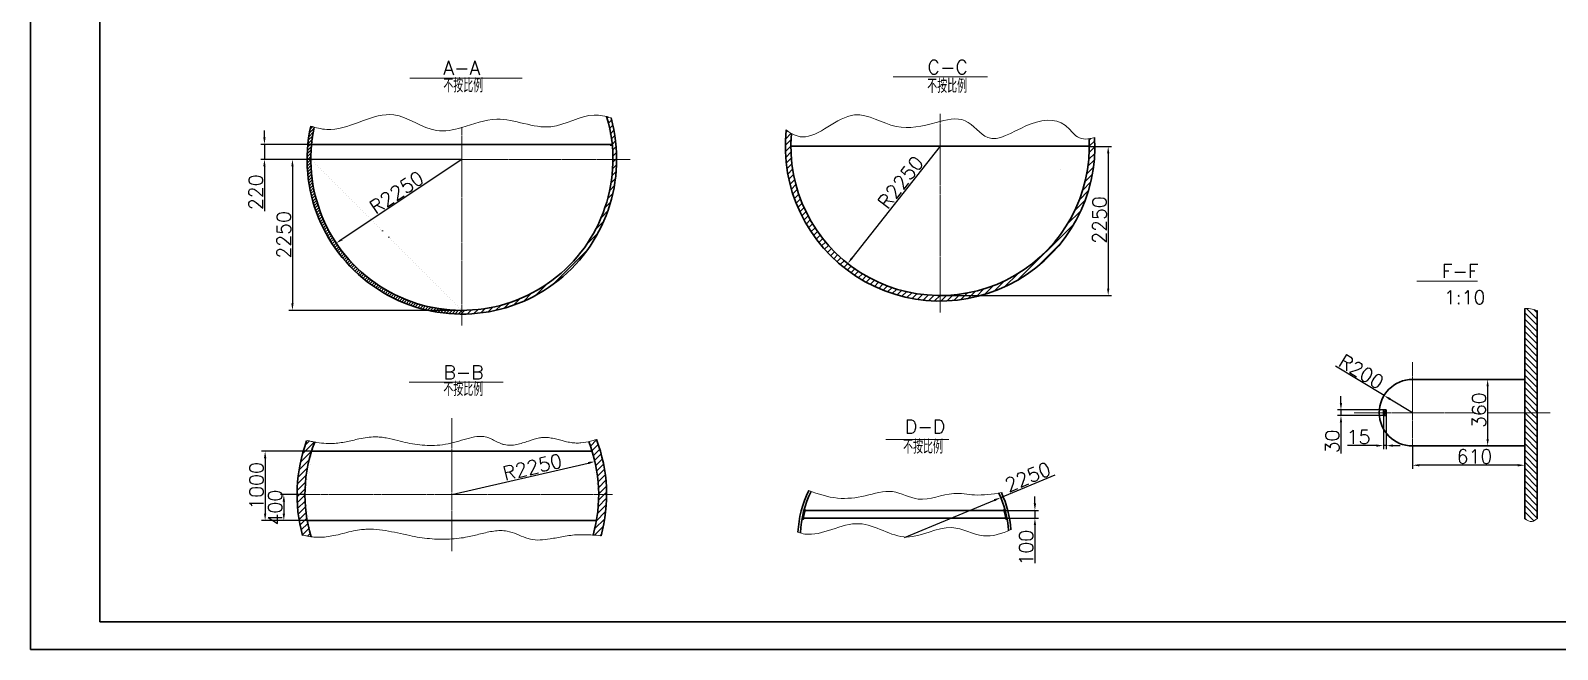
# Model space of a CAD drawing. Header units: millimetres. Extents: x 0 to 6120, y 0 to 841.
# Drawn here: x 2900 to 3451, y 0 to 223 of the extents above; entities that cross this region are included whole.
import ezdxf

# ---------------------------------------------------------------- set-up
doc = ezdxf.new("R2010")
doc.units = ezdxf.units.MM
doc.linetypes.add('CENTER2', pattern=[1.125, 0.75, -0.125, 0.125, -0.125])
for name, color, linetype, lineweight in [('尺寸线', 3, 'Continuous', 15), ('文字层', 7, 'Continuous', 15), ('粗实线', 7, 'Continuous', 30), ('细实线', 7, 'Continuous', 15), ('细点划线', 1, 'CENTER2', 18)]:
    doc.layers.add(name, color=color, linetype=linetype, lineweight=lineweight)
doc.styles.get("Standard").update_dxf_attribs({"font": 'txt.shx', "bigfont": 'gbcbig.shx'})
doc.dimstyles.new('ISO-25$0', dxfattribs={"dimtxt": 5, "dimasz": 2.5, "dimexe": 1.25, "dimexo": 0, "dimtad": 1, "dimdec": 0, "dimdsep": 46, "dimtxsty": 'Standard', "dimcen": 2.5, "dimdle": 5, "dimadec": 0, "dimazin": 0, "dimtfac": 1, "dimtdec": 0, "dimtmove": 0, "dimatfit": 2, "dimfxl": 0, "dimtolj": 1, "dimarcsym": 0})
doc.dimstyles.new('ISO-25$4', dxfattribs={"dimtxt": 5, "dimasz": 2.5, "dimexe": 0.5, "dimexo": 0, "dimtad": 1, "dimdec": 0, "dimdsep": 46, "dimtxsty": 'Standard', "dimcen": 2.5, "dimdle": 5, "dimadec": 0, "dimazin": 0, "dimtfac": 1, "dimtdec": 0, "dimtmove": 0, "dimatfit": 2, "dimfxl": 0, "dimtolj": 1, "dimarcsym": 0})

# ---------------------------------------------------------------- blocks, each defined once
blk = doc.blocks.new('*X117')
at = {"layer": '尺寸线'}
for points in [[(2983.98, 184.8), (2984.81, 184.8), (2984.4, 182.3)], [(2983.98, 174.4), (2984.81, 174.4), (2984.4, 176.9)]]:
    blk.add_hatch(color=0, dxfattribs=at).paths.add_polyline_path(points, flags=0)
at = {"layer": '尺寸线', "color": 0, "lineweight": -2}
for p, q in [((3001.41, 182.3), (2983.15, 182.3)), ((2984.4, 184.8), (2984.4, 187.3)), ((2984.4, 182.3), (2984.4, 176.9)), ((3001.14, 176.9), (2983.15, 176.9)), ((2984.4, 174.4), (2984.4, 158.15))]:
    blk.add_line(p, q, dxfattribs=at)
at = {"layer": '尺寸线', "color": 0, "insert": (2981.27, 165.03), "char_height": 5, "width": 38.5714, "attachment_point": 5, "rotation": 90}
blk.add_mtext('220', dxfattribs=at)
blk = doc.blocks.new('*X118')
at = {"layer": '尺寸线'}
for points in [[(2994.1, 174.4), (2994.93, 174.4), (2994.51, 176.9)], [(2994.1, 124.9), (2994.93, 124.9), (2994.51, 122.4)]]:
    blk.add_hatch(color=0, dxfattribs=at).paths.add_polyline_path(points, flags=0)
at = {"layer": '尺寸线', "color": 0, "lineweight": -2}
for p, q in [((3055.64, 176.9), (2993.26, 176.9)), ((2994.51, 174.4), (2994.51, 124.9)), ((3055.64, 122.4), (2993.26, 122.4))]:
    blk.add_line(p, q, dxfattribs=at)
at = {"layer": '尺寸线', "color": 0, "insert": (2991.39, 149.65), "char_height": 5, "width": 52.8571, "attachment_point": 5, "rotation": 90}
blk.add_mtext('2250', dxfattribs=at)
blk = doc.blocks.new('*X119')
at = {"layer": '尺寸线'}
for points in [[(2990.98, 53.39), (2991.82, 53.39), (2991.4, 55.89)], [(2990.98, 49.04), (2991.82, 49.04), (2991.4, 46.54)]]:
    blk.add_hatch(color=0, dxfattribs=at).paths.add_polyline_path(points, flags=0)
at = {"layer": '尺寸线', "color": 0, "lineweight": -2}
for p, q in [((2999.01, 55.89), (2990.15, 55.89)), ((2991.4, 53.39), (2991.4, 49.04)), ((2999.84, 46.54), (2990.15, 46.54))]:
    blk.add_line(p, q, dxfattribs=at)
at = {"layer": '尺寸线', "color": 0, "insert": (2988.27, 51.22), "char_height": 5, "width": 38.5714, "attachment_point": 5, "rotation": 90}
blk.add_mtext('400', dxfattribs=at)
blk = doc.blocks.new('*X120')
at = {"layer": '尺寸线'}
for points in [[(2984.24, 69.04), (2985.07, 69.04), (2984.65, 71.54)], [(2984.24, 49.04), (2985.07, 49.04), (2984.65, 46.54)]]:
    blk.add_hatch(color=0, dxfattribs=at).paths.add_polyline_path(points, flags=0)
at = {"layer": '尺寸线', "color": 0, "lineweight": -2}
for p, q in [((3001.37, 71.54), (2983.4, 71.54)), ((2984.65, 69.04), (2984.65, 49.04)), ((2999.84, 46.54), (2983.4, 46.54))]:
    blk.add_line(p, q, dxfattribs=at)
at = {"layer": '尺寸线', "color": 0, "insert": (2981.53, 59.04), "char_height": 5, "width": 50.7143, "attachment_point": 5, "rotation": 90}
blk.add_mtext('1000', dxfattribs=at)
blk = doc.blocks.new('*X123')
at = {"layer": '尺寸线'}
for points in [[(3288.44, 179.07), (3289.27, 179.07), (3288.86, 181.57)], [(3288.44, 130.26), (3289.27, 130.26), (3288.86, 127.76)]]:
    blk.add_hatch(color=0, dxfattribs=at).paths.add_polyline_path(points, flags=0)
at = {"layer": '尺寸线', "color": 0, "lineweight": -2}
for p, q in [((3282.05, 181.57), (3290.11, 181.57)), ((3288.86, 179.07), (3288.86, 130.26)), ((3228.2, 127.76), (3290.11, 127.76))]:
    blk.add_line(p, q, dxfattribs=at)
at = {"layer": '尺寸线', "color": 0, "insert": (3285.73, 155.01), "char_height": 5, "width": 52.8571, "attachment_point": 5, "rotation": 90}
blk.add_mtext('2250', dxfattribs=at)
blk = doc.blocks.new('*X141')
at = {"layer": '尺寸线'}
blk.add_hatch(color=0, dxfattribs=at).paths.add_polyline_path([(3012.16, 148.38), (3012.62, 147.69), (3010.31, 146.65)], flags=0)
at = {"layer": '尺寸线', "color": 0, "lineweight": -2}
blk.add_line((3055.64, 176.9), (3012.39, 148.04), dxfattribs=at)
at = {"layer": '尺寸线', "color": 0, "insert": (3032.1, 164.95), "char_height": 5, "width": 67.1429, "attachment_point": 5, "rotation": 33.7225}
blk.add_mtext('R2250', dxfattribs=at)
blk = doc.blocks.new('*X142')
at = {"layer": '尺寸线'}
blk.add_hatch(color=0, dxfattribs=at).paths.add_polyline_path([(3101.11, 67.69), (3101.3, 66.88), (3103.64, 67.85)], flags=0)
at = {"layer": '尺寸线', "color": 0, "lineweight": -2}
blk.add_line((3052.01, 55.89), (3101.21, 67.28), dxfattribs=at)
at = {"layer": '尺寸线', "color": 0, "insert": (3081.11, 65.84), "char_height": 5, "width": 67.1429, "attachment_point": 5, "rotation": 13.037}
blk.add_mtext('R2250', dxfattribs=at)
blk = doc.blocks.new('*X143')
at = {"layer": '尺寸线'}
blk.add_hatch(color=0, dxfattribs=at).paths.add_polyline_path([(3196.09, 141.53), (3196.74, 141.02), (3194.87, 139.31)], flags=0)
at = {"layer": '尺寸线', "color": 0, "lineweight": -2}
blk.add_line((3228.2, 181.61), (3196.41, 141.27), dxfattribs=at)
at = {"layer": '尺寸线', "color": 0, "insert": (3213.98, 168.61), "char_height": 5, "width": 67.1429, "attachment_point": 5, "rotation": 51.7613}
blk.add_mtext('R2250', dxfattribs=at)
blk = doc.blocks.new('*X148')
at = {"layer": '尺寸线'}
blk.add_hatch(color=0, dxfattribs=at).paths.add_polyline_path([(3390.75, 90.73), (3390.32, 90.02), (3388.4, 91.67)], flags=0)
at = {"layer": '尺寸线', "color": 0, "lineweight": -2}
for p, q in [((3388.4, 91.67), (3370.92, 102.23)), ((3398.67, 85.46), (3390.54, 90.37))]:
    blk.add_line(p, q, dxfattribs=at)
at = {"layer": '尺寸线', "color": 0, "insert": (3380.21, 100.27), "char_height": 5, "width": 52.8571, "attachment_point": 5, "rotation": 328.8507}
blk.add_mtext('R200', dxfattribs=at)
blk = doc.blocks.new('*X149')
at = {"layer": '尺寸线'}
for points in [[(3425.37, 94.96), (3426.2, 94.96), (3425.78, 97.46)], [(3425.37, 75.96), (3426.2, 75.96), (3425.78, 73.46)]]:
    blk.add_hatch(color=0, dxfattribs=at).paths.add_polyline_path(points, flags=0)
at = {"layer": '尺寸线', "color": 0, "lineweight": -2}
for p, q in [((3418.92, 97.46), (3427.03, 97.46)), ((3425.78, 94.96), (3425.78, 75.96)), ((3418.92, 73.46), (3427.03, 73.46))]:
    blk.add_line(p, q, dxfattribs=at)
at = {"layer": '尺寸线', "color": 0, "insert": (3422.66, 86.36), "char_height": 5, "width": 38.5714, "attachment_point": 5, "rotation": 90}
blk.add_mtext('360', dxfattribs=at)
blk = doc.blocks.new('*X150')
at = {"layer": '尺寸线'}
for points in [[(3385.67, 74), (3385.67, 73.16), (3388.17, 73.58)], [(3391.67, 74), (3391.67, 73.16), (3389.17, 73.58)]]:
    blk.add_hatch(color=0, dxfattribs=at).paths.add_polyline_path(points, flags=0)
at = {"layer": '尺寸线', "color": 0, "lineweight": -2}
for p, q in [((3388.17, 84.46), (3388.17, 72.33)), ((3389.17, 84.46), (3389.17, 72.33)), ((3385.67, 73.58), (3375.25, 73.58)), ((3389.17, 73.58), (3388.17, 73.58)), ((3391.67, 73.58), (3394.17, 73.58))]:
    blk.add_line(p, q, dxfattribs=at)
at = {"layer": '尺寸线', "color": 0, "insert": (3379.21, 76.71), "char_height": 5, "width": 22.1429, "attachment_point": 5}
blk.add_mtext('15', dxfattribs=at)
blk = doc.blocks.new('*X151')
at = {"layer": '尺寸线'}
for points in [[(3372.43, 88.96), (3373.26, 88.96), (3372.85, 86.46)], [(3372.43, 81.96), (3373.26, 81.96), (3372.85, 84.46)]]:
    blk.add_hatch(color=0, dxfattribs=at).paths.add_polyline_path(points, flags=0)
at = {"layer": '尺寸线', "color": 0, "lineweight": -2}
for p, q in [((3372.85, 88.96), (3372.85, 91.46)), ((3388.17, 86.46), (3371.6, 86.46)), ((3388.17, 84.46), (3371.6, 84.46)), ((3372.85, 86.46), (3372.85, 84.46)), ((3372.85, 81.96), (3372.85, 70.71))]:
    blk.add_line(p, q, dxfattribs=at)
at = {"layer": '尺寸线', "color": 0, "insert": (3369.72, 75.08), "char_height": 5, "width": 24.2857, "attachment_point": 5, "rotation": 90}
blk.add_mtext('30', dxfattribs=at)
blk = doc.blocks.new('*X153')
at = {"layer": '尺寸线'}
for points in [[(3401.17, 66.91), (3401.17, 66.08), (3398.67, 66.49)], [(3436.67, 66.91), (3436.67, 66.08), (3439.17, 66.49)]]:
    blk.add_hatch(color=0, dxfattribs=at).paths.add_polyline_path(points, flags=0)
at = {"layer": '尺寸线', "color": 0, "lineweight": -2}
for p, q in [((3398.67, 73.46), (3398.67, 65.24)), ((3439.17, 73.46), (3439.17, 65.24)), ((3436.67, 66.49), (3401.17, 66.49))]:
    blk.add_line(p, q, dxfattribs=at)
at = {"layer": '尺寸线', "color": 0, "insert": (3421.02, 69.62), "char_height": 5, "width": 37.8571, "attachment_point": 5}
blk.add_mtext('610', dxfattribs=at)
blk = doc.blocks.new('*X175')
at = {"layer": '尺寸线'}
for points in [[(3262, 52.69), (3262.83, 52.69), (3262.42, 50.19)], [(3262, 44.87), (3262.83, 44.87), (3262.42, 47.37)]]:
    blk.add_hatch(color=0, dxfattribs=at).paths.add_polyline_path(points, flags=0)
at = {"layer": '尺寸线', "color": 0, "lineweight": -2}
for p, q in [((3262.42, 52.69), (3262.42, 55.19)), ((3251.7, 50.19), (3263.67, 50.19)), ((3262.42, 50.19), (3262.42, 47.37)), ((3252.34, 47.37), (3263.67, 47.37)), ((3262.42, 44.87), (3262.42, 31.12))]:
    blk.add_line(p, q, dxfattribs=at)
at = {"layer": '尺寸线', "color": 0, "insert": (3259.29, 36.75), "char_height": 5, "width": 36.4286, "attachment_point": 5, "rotation": 90}
blk.add_mtext('100', dxfattribs=at)
blk = doc.blocks.new('*X180')
at = {"layer": '尺寸线'}
blk.add_hatch(color=0, dxfattribs=at).paths.add_polyline_path([(3247.64, 54.27), (3247.96, 53.5), (3250.11, 54.84)], flags=0)
at = {"layer": '尺寸线', "color": 0, "lineweight": -2}
for p, q in [((3250.11, 54.84), (3269.74, 62.99)), ((3215.37, 40.41), (3247.8, 53.88))]:
    blk.add_line(p, q, dxfattribs=at)
at = {"layer": '尺寸线', "color": 0, "insert": (3259.88, 62.28), "char_height": 5, "width": 52.8571, "attachment_point": 5, "rotation": 22.558}
blk.add_mtext('2250', dxfattribs=at)

msp = doc.modelspace()

# ---------------------------------------------------------------- hatches: boundary and pattern name
at = {"layer": '细实线'}
h = msp.add_hatch(dxfattribs=at)
h.set_pattern_fill('ANSI31', color=256, scale=0.25, style=0)
edge = h.paths.add_edge_path(flags=0)
edge.add_line((3001.14396, 176.90468), (2999.79396, 176.90468))
edge.add_arc((3055.64398, 176.90468), 55.85003, 180, 269.9999997)
edge.add_line((3055.64398, 121.05466), (3055.64398, 122.40466))
edge.add_arc((3055.64398, 176.90468), 54.50003, 180, 269.9999997, ccw=False)
edge = h.paths.add_edge_path(flags=0)
edge.add_spline(control_points=[(3002.39371, 188.50906), (3001.96176, 188.63157), (3001.53017, 188.76483), (3001.09887, 188.90702)], knot_values=[0, 0, 0, 0, 1.354718621, 1.354718621, 1.354718621, 1.354718621], weights=[1, 1, 1, 1], degree=3, periodic=0)
edge.add_arc((3055.64398, 176.90468), 55.85003, 167.5901653, 180)
edge.add_line((2999.79396, 176.90468), (3001.14396, 176.90468))
edge.add_arc((3055.64398, 176.90468), 54.50003, 167.7062266, 180, ccw=False)
h = msp.add_hatch(dxfattribs=at)
h.set_pattern_fill('ANSI31', color=256, scale=0.5, style=0)
edge = h.paths.add_edge_path(flags=0)
edge.add_line((3111.49401, 176.90468), (3110.14401, 176.90468))
edge.add_arc((3055.64398, 176.90468), 54.50003, 270.0000003, 360, ccw=False)
edge.add_line((3055.64398, 122.40466), (3055.64398, 121.05466))
edge.add_arc((3055.64398, 176.90468), 55.85003, 270.0000003, 360)
edge = h.paths.add_edge_path(flags=0)
edge.add_spline(control_points=[(3109.45651, 191.8525), (3108.91846, 192.03579), (3108.38027, 192.2005), (3107.84192, 192.34209)], knot_values=[0, 0, 0, 0, 1.687550477, 1.687550477, 1.687550477, 1.687550477], weights=[1, 1, 1, 1], degree=3, periodic=0)
edge.add_line((3107.84192, 192.34209), (3108.00501, 192.02341))
edge.add_arc((3055.64398, 176.90468), 54.50003, 0, 16.1055427, ccw=False)
edge.add_line((3110.14401, 176.90468), (3111.49401, 176.90468))
edge.add_arc((3055.64398, 176.90468), 55.85003, 0, 15.5240028)
h = msp.add_hatch(dxfattribs=at)
h.set_pattern_fill('ANSI31', color=256, scale=0.5, style=0)
edge = h.paths.add_edge_path(flags=0)
edge.add_spline(control_points=[(3283.95212, 184.84085), (3283.27674, 184.61228), (3282.61672, 184.43703), (3281.97685, 184.33173)], knot_values=[0, 0, 0, 0, 2.04207747, 2.04207747, 2.04207747, 2.04207747], weights=[1, 1, 1, 1], degree=3, periodic=0)
edge.add_arc((3228.19587, 181.60569), 53.85003, -90, 2.9017205, ccw=False)
edge.add_line((3228.19587, 127.75566), (3228.19587, 125.75566))
edge.add_arc((3228.19587, 181.60569), 55.85003, 270, 363.3207667)
edge = h.paths.add_edge_path(flags=0)
edge.add_spline(control_points=[(3174.54787, 186.26598), (3173.91453, 186.62107), (3173.28483, 187.03802), (3172.65781, 187.50055)], knot_values=[0, 0, 0, 0, 2.259002907, 2.259002907, 2.259002907, 2.259002907], weights=[1, 1, 1, 1], degree=3, periodic=0)
edge.add_arc((3228.19587, 181.60569), 55.85003, 173.9412545, 270)
edge.add_line((3228.19587, 125.75566), (3228.19587, 127.75566))
edge.add_arc((3228.19587, 181.60569), 53.85003, 175.0352933, 270, ccw=False)
h = msp.add_hatch(dxfattribs=at)
h.set_pattern_fill('ANSI31', color=256, scale=0.5, angle=270, style=0)
edge = h.paths.add_edge_path(flags=0)
edge.add_spline(control_points=[(3443.6665, 122.33384), (3443.0761, 122.55096), (3441.62194, 122.99246), (3440.0629, 123.10992), (3439.1665, 123.04677)], knot_values=[0, 0, 0, 0, 1.899456583, 4.591594597, 4.591594597, 4.591594597, 4.591594597], weights=[1, 1, 1, 1, 1], degree=3, periodic=0)
edge.add_line((3439.1665, 123.04677), (3439.1665, 85.4594))
edge.add_line((3439.1665, 85.4594), (3443.6665, 85.4594))
edge.add_line((3443.6665, 85.4594), (3443.6665, 122.33384))
h = msp.add_hatch(dxfattribs=at)
h.set_pattern_fill('ANSI31', color=256, scale=0.15, style=0)
h.paths.add_polyline_path([(3389.16625, 86.45945), (3388.1665, 86.45945), (3388.1665, 85.4594), (3389.16625, 85.4594)], flags=0)
h.paths.add_polyline_path([(3389.16625, 85.4594), (3388.1665, 85.4594), (3388.1665, 84.45935), (3389.16625, 84.45935)], flags=0)
h = msp.add_hatch(dxfattribs=at)
h.set_pattern_fill('ANSI31', color=256, scale=0.5, angle=270, style=0)
edge = h.paths.add_edge_path(flags=0)
edge.add_line((3443.6665, 85.4594), (3439.1665, 85.4594))
edge.add_line((3439.1665, 85.4594), (3439.1665, 47.17899))
edge.add_spline(control_points=[(3439.1665, 47.17899), (3440.05699, 46.63704), (3441.61908, 45.68634), (3443.0509, 46.73792), (3443.6665, 47.19004)], knot_values=[0, 0, 0, 0, 2.847067537, 4.994350837, 4.994350837, 4.994350837, 4.994350837], weights=[1, 1, 1, 1, 1], degree=3, periodic=0)
edge.add_line((3443.6665, 47.19004), (3443.6665, 85.4594))
h = msp.add_hatch(dxfattribs=at)
h.set_pattern_fill('ANSI31', color=256, scale=0.5, style=0)
edge = h.paths.add_edge_path(flags=0)
edge.add_spline(control_points=[(3002.52618, 74.87686), (3001.71708, 75.02973), (3000.91186, 75.20614), (3000.11019, 75.39732)], knot_values=[0, 0, 0, 0, 2.471648442, 2.471648442, 2.471648442, 2.471648442], weights=[1, 1, 1, 1], degree=3, periodic=0)
edge.add_line((3000.11019, 75.39732), (2999.63691, 75.29204))
edge.add_arc((3052.00868, 55.89042), 55.85002, 159.6723748, 180)
edge.add_line((2996.15866, 55.89042), (2999.00866, 55.89042))
edge.add_arc((3052.00868, 55.89042), 53.00003, 159.0081874, 180, ccw=False)
edge = h.paths.add_edge_path(flags=0)
edge.add_line((2999.00866, 55.89042), (2996.15866, 55.89042))
edge.add_arc((3052.00868, 55.89042), 55.85002, 180, 195.3173457)
edge.add_line((2998.14259, 41.13679), (2998.62971, 41.197))
edge.add_spline(control_points=[(2998.62971, 41.197), (2999.50065, 40.99249), (3000.36782, 40.82463), (3001.23129, 40.70294)], knot_values=[0, 0, 0, 0, 2.648990741, 2.648990741, 2.648990741, 2.648990741], weights=[1, 1, 1, 1], degree=3, periodic=0)
edge.add_arc((3052.00868, 55.89042), 53.00003, 180, 196.6518825, ccw=False)
h = msp.add_hatch(dxfattribs=at)
h.set_pattern_fill('ANSI31', color=256, scale=0.5, style=0)
edge = h.paths.add_edge_path(flags=0)
edge.add_line((3107.85871, 55.89042), (3105.00871, 55.89042))
edge.add_arc((3052.00868, 55.89042), 53.00003, 344.0275804, 360, ccw=False)
edge.add_spline(control_points=[(3102.9626, 41.30616), (3103.87009, 41.24474), (3104.77412, 41.16461), (3105.67506, 41.0726)], knot_values=[0, 0, 0, 0, 2.722630073, 2.722630073, 2.722630073, 2.722630073], weights=[1, 1, 1, 1], degree=3, periodic=0)
edge.add_line((3105.67506, 41.0726), (3105.84758, 41.03786))
edge.add_arc((3052.00868, 55.89042), 55.85002, 344.5773942, 360)
edge = h.paths.add_edge_path(flags=0)
edge.add_line((3104.20407, 75.76166), (3104.12875, 75.78081))
edge.add_spline(control_points=[(3104.12875, 75.78081), (3103.45044, 75.56145), (3102.76783, 75.35899), (3101.86529, 75.12789), (3101.64978, 75.07541), (3101.43377, 75.02581)], knot_values=[0, 0, 0, 0, 2.132655932, 2.132655932, 2.799621243, 2.799621243, 2.799621243, 2.799621243], weights=[1, 1, 1, 1, 1, 1], degree=3, periodic=0)
edge.add_arc((3052.00868, 55.89042), 53.00003, 0, 21.1643865, ccw=False)
edge.add_line((3105.00871, 55.89042), (3107.85871, 55.89042))
edge.add_arc((3052.00868, 55.89042), 55.85002, 360, 380.8422702)
h = msp.add_hatch(color=256, dxfattribs=at)
edge = h.paths.add_edge_path(flags=0)
edge.add_arc((3215.37348, 40.4103), 37.61818, 163.9949352, 164.9389393)
edge.add_line((3179.04751, 50.18532), (3179.6673, 50.18532))
edge.add_arc((3179.04751, 50.18532), 0.61979, 359.9999952, 434.4669422)
h = msp.add_hatch(color=256, dxfattribs=at)
edge = h.paths.add_edge_path(flags=0)
edge.add_arc((3251.69879, 50.18532), 0.61979, 105.5330578, 180.0000049)
edge.add_line((3251.079, 50.18532), (3251.69879, 50.18532))
edge.add_arc((3215.37281, 40.4103), 37.61818, 15.0610607, 16.0050648)
h = msp.add_hatch(color=256, dxfattribs=at)
edge = h.paths.add_edge_path(flags=0)
edge.add_line((3179.06092, 47.37193), (3178.40508, 47.37193))
edge.add_arc((3215.37355, 40.41032), 37.61824, 169.3354102, 170.334329)
edge.add_arc((3178.40508, 47.37193), 0.65584, 259.8348728, 359.9999968)
h = msp.add_hatch(color=256, dxfattribs=at)
edge = h.paths.add_edge_path(flags=0)
edge.add_line((3252.34122, 47.37193), (3251.68537, 47.37193))
edge.add_arc((3252.34122, 47.37193), 0.65584, 180.0000032, 280.1651272)
edge.add_arc((3215.37274, 40.41032), 37.61824, 9.665671, 10.6645898)

# ---------------------------------------------------------------- linework, layer by layer
at = {"layer": '粗实线'}
for p, q in [((2900, 594), (2900, 0)), ((2925, 584), (2925, 10)), ((3108.00501, 192.02341), (3107.84192, 192.34209)), ((3109.87583, 182.30469), (3001.41214, 182.30469)), ((3174.34584, 181.60569), (3282.04589, 181.60569)), ((3439.1665, 47.17899), (3439.1665, 123.04677)), ((3443.6665, 68.21373), (3443.6665, 122.33384)), ((3443.6665, 47.19004), (3443.6665, 122.33384)), ((3398.6665, 97.4594), (3439.1665, 97.4594)), ((3388.1665, 84.45935), (3388.1665, 86.45945)), ((3388.1665, 86.45945), (3389.16625, 86.45945)), ((3388.1665, 84.45935), (3389.16625, 84.45935)), ((3389.16625, 86.45945), (3389.16625, 84.45935)), ((3398.6665, 73.4594), (3439.1665, 73.4594)), ((3102.64543, 71.54043), (3001.37194, 71.54043)), ((3251.69879, 50.18532), (3179.04751, 50.18532)), ((3104.17745, 46.54041), (2999.83992, 46.54041)), ((3252.34122, 47.37193), (3178.40508, 47.37193)), ((3731, 10), (2925, 10)), ((3741, 0), (2900, 0))]:
    msp.add_line(p, q, dxfattribs=at)
for centre, radius, start, end in [((3055.64398, 176.90468), 55.85003, 167.5901653, 15.5240028), ((3055.64398, 176.90468), 54.50003, 167.6695855, 16.1055427), ((3228.19587, 181.60569), 55.85003, 173.9412545, 3.3207667), ((3228.19587, 181.60569), 53.85003, 175.0352933, 2.9017205), ((3398.6665, 85.4594), 12, 90, 270), ((3052.00868, 55.89042), 55.85002, 159.6723748, 195.3173457), ((3052.00868, 55.89042), 53.00003, 159.0081874, 196.6518825), ((3052.00868, 55.89042), 53.00003, 344.0275804, 21.1643865), ((3052.00868, 55.89042), 55.85002, 344.5773942, 20.8422702), ((3215.37315, 40.41039), 38.51268, 153.8550329, 177.1115674), ((3215.37315, 40.41039), 37.61783, 153.706663, 177.5061707), ((3215.37315, 40.41039), 37.61783, 3.8021475, 25.2490747), ((3215.37315, 40.41039), 38.51268, 4.1949679, 24.9017851)]:
    msp.add_arc(centre, radius, start, end, dxfattribs=at)
at = {"layer": '细实线'}
for p, q in [((3036.91935, 206.26376), (3077.35647, 206.26376)), ((3211.29611, 206.63336), (3245.26051, 206.63336)), ((3400.19901, 132.91104), (3422.15474, 132.91104)), ((3036.57849, 96.46353), (3070.54289, 96.46353)), ((2999.63691, 75.29204), (3000.11019, 75.39732)), ((3104.12875, 75.78081), (3104.20407, 75.76166)), ((3208.65746, 75.81127), (3231.30039, 75.81127)), ((3179.55103, 49.67193), (3178.91324, 49.67193)), ((3179.57703, 49.77193), (3178.93878, 49.77193)), ((3179.60334, 49.87193), (3178.96462, 49.87193)), ((3179.62994, 49.97193), (3178.99076, 49.97193)), ((3179.65684, 50.07193), (3179.01719, 50.07193)), ((3251.72911, 50.07193), (3251.08946, 50.07193)), ((3251.75554, 49.97193), (3251.11636, 49.97193)), ((3251.78167, 49.87193), (3251.14296, 49.87193)), ((3251.80751, 49.77193), (3251.16926, 49.77193)), ((3251.83306, 49.67193), (3251.19526, 49.67193)), ((3179.05325, 47.47193), (3178.42405, 47.47193)), ((3179.07284, 47.57193), (3178.4433, 47.57193)), ((3179.09271, 47.67193), (3178.46283, 47.67193)), ((3179.15405, 47.97193), (3178.48265, 47.97193)), ((3179.13331, 47.87193), (3178.48265, 47.87193)), ((3179.11287, 47.77193), (3178.48265, 47.77193)), ((3179.11287, 47.77193), (3178.48265, 47.77193)), ((3179.17507, 48.07193), (3178.54378, 48.07193)), ((3179.19638, 48.17193), (3178.56473, 48.17193)), ((3179.19638, 48.17193), (3178.56473, 48.17193)), ((3179.21798, 48.27193), (3178.58596, 48.27193)), ((3179.23987, 48.37193), (3178.60747, 48.37193)), ((3179.26205, 48.47193), (3178.62927, 48.47193)), ((3179.28452, 48.57193), (3178.6423, 48.57193)), ((3179.30728, 48.67193), (3178.67372, 48.67193)), ((3179.33033, 48.77193), (3178.69637, 48.77193)), ((3179.35367, 48.87193), (3178.71931, 48.87193)), ((3179.37731, 48.97193), (3178.74254, 48.97193)), ((3179.37731, 48.97193), (3178.74254, 48.97193)), ((3179.40124, 49.07193), (3178.76606, 49.07193)), ((3179.42547, 49.17193), (3178.78986, 49.17193)), ((3179.44999, 49.27193), (3178.81396, 49.27193)), ((3179.47481, 49.37193), (3178.82011, 49.37193)), ((3179.47481, 49.37193), (3178.83834, 49.37193)), ((3179.49992, 49.47193), (3178.86302, 49.47193)), ((3179.52533, 49.57193), (3178.88798, 49.57193)), ((3251.85832, 49.57193), (3251.22097, 49.57193)), ((3251.88328, 49.47193), (3251.24638, 49.47193)), ((3251.90795, 49.37193), (3251.27149, 49.37193)), ((3251.90795, 49.37193), (3251.27149, 49.37193)), ((3251.93234, 49.27193), (3251.29631, 49.27193)), ((3251.95643, 49.17193), (3251.32083, 49.17193)), ((3251.98024, 49.07193), (3251.34505, 49.07193)), ((3252.00375, 48.97193), (3251.36898, 48.97193)), ((3252.00375, 48.97193), (3251.36898, 48.97193)), ((3252.02698, 48.87193), (3251.39262, 48.87193)), ((3252.04992, 48.77193), (3251.41597, 48.77193)), ((3252.07258, 48.67193), (3251.43902, 48.67193)), ((3252.09495, 48.57193), (3251.46178, 48.57193)), ((3252.11703, 48.47193), (3251.48425, 48.47193)), ((3252.13883, 48.37193), (3251.50643, 48.37193)), ((3252.16034, 48.27193), (3251.52832, 48.27193)), ((3252.18157, 48.17193), (3251.54992, 48.17193)), ((3252.18157, 48.17193), (3251.54992, 48.17193)), ((3252.20251, 48.07193), (3251.57123, 48.07193)), ((3252.22317, 47.97193), (3251.59225, 47.97193)), ((3252.24355, 47.87193), (3251.61298, 47.87193)), ((3252.26365, 47.77193), (3251.63343, 47.77193)), ((3252.26365, 47.77193), (3251.63343, 47.77193)), ((3252.28346, 47.67193), (3251.65359, 47.67193)), ((3252.30299, 47.57193), (3251.67346, 47.57193)), ((3252.34122, 47.47193), (3251.69304, 47.47193)), ((2998.62971, 41.197), (2998.14259, 41.13679)), ((3105.67506, 41.0726), (3105.84758, 41.03786))]:
    msp.add_line(p, q, dxfattribs=at)
at = {"layer": '细实线', "color": 1, "lineweight": 0}
for p, q in [((3111.49401, 176.90468), (3110.14401, 176.90468)), ((3110.14401, 176.90468), (3111.49401, 176.90468)), ((3055.64398, 122.40466), (3055.64398, 121.05466))]:
    msp.add_line(p, q, dxfattribs=at)
at = {"layer": '细实线', "linetype": 'Continuous', "lineweight": 0}
msp.add_line((3029.40667, 128.85087), (3029.28686, 128.63145), dxfattribs=at)
at = {"layer": '细实线'}
for centre, radius, start, end in [((3179.04751, 50.18532), 0.61979, 0, 74.4669373), ((3251.69879, 50.18532), 0.61979, 105.5330627, 180), ((3178.40508, 47.37193), 0.65584, 259.8348696, 0), ((3252.34122, 47.37193), 0.65584, 180, 280.1651304)]:
    msp.add_arc(centre, radius, start, end, dxfattribs=at)
for points, knots in [([(3002.39371, 188.50906), (3004.38213, 187.9451), (3013.88852, 186.34402), (3029.15081, 198.15424), (3044.15763, 185.74993), (3052.53897, 187.49393), (3055.64398, 188.39462)], [0, 0, 0, 0, 3621.350418722, 17248.520705184, 26841.449101018, 32382.918571635, 32382.918571635, 32382.918571635, 32382.918571635]), ([(3055.64398, 188.39462), (3059.79135, 189.59767), (3070.57668, 193.87577), (3086.7161, 185.04497), (3100.26756, 194.05472), (3107.44443, 192.53792), (3109.45651, 191.8525)], [0, 0, 0, 0, 7599.343222667, 19459.399454404, 29191.966658334, 32988.326603979, 32988.326603979, 32988.326603979, 32988.326603979]), ([(3172.65781, 187.50055), (3174.57458, 186.08662), (3182.28986, 182.16117), (3195.7218, 198.10383), (3211.97658, 186.52136), (3225.21458, 189.72574), (3237.79425, 193.24352), (3246.00573, 180.75657), (3258.73184, 190.20559), (3272.02783, 192.51543), (3277.68309, 183.76053), (3281.6633, 184.06624), (3283.95212, 184.84085)], [0, 0, 0, 0, 4560.999634134, 18121.936601936, 28495.596414987, 38124.097472097, 45078.172836498, 51823.063555972, 61396.653553118, 70838.269372294, 74862.479686534, 79413.698703308, 79413.698703308, 79413.698703308, 79413.698703308]), ([(3439.1665, 123.04677), (3440.0629, 123.10992), (3441.62194, 122.99246), (3443.0761, 122.55096), (3443.6665, 122.33384)], [0, 0, 0, 0, 12374.471641345, 21105.365638635, 21105.365638635, 21105.365638635, 21105.365638635]), ([(3000.11019, 75.39732), (3001.17829, 75.1426), (3002.25269, 74.9141), (3004.44804, 74.54561), (3005.5695, 74.40848), (3007.49555, 74.30006), (3008.29619, 74.29186), (3010.70843, 74.40275), (3012.29451, 74.65716), (3015.41795, 75.28402), (3016.95705, 75.65677), (3019.50918, 76.19737), (3020.53482, 76.39289), (3022.48498, 76.65909), (3023.41119, 76.73793), (3024.99591, 76.74735), (3025.66416, 76.70965), (3027.01647, 76.56648), (3027.69779, 76.4615), (3029.75777, 76.07651), (3031.15217, 75.72596), (3033.7083, 75.08122), (3034.86307, 74.78947), (3037.2033, 74.29502), (3038.37923, 74.09301), (3041.92355, 73.64241), (3044.30876, 73.54932), (3048.02514, 73.8078), (3049.3444, 73.97709), (3051.32235, 74.35908), (3051.98017, 74.50764), (3053.28837, 74.84473), (3053.93664, 75.03079), (3055.86205, 75.60117), (3057.1205, 75.99716), (3059.56093, 76.61809), (3060.7416, 76.84201), (3062.43201, 76.91969), (3062.98419, 76.90241), (3063.88525, 76.78572), (3064.24156, 76.71511), (3064.8622, 76.54303), (3065.1306, 76.45133), (3065.68172, 76.23546), (3065.96209, 76.1122), (3066.81645, 75.71145), (3067.40298, 75.40272), (3068.61576, 74.79382), (3069.24217, 74.4933), (3070.2319, 74.12644), (3070.57143, 74.0181), (3071.66937, 73.74882), (3072.42526, 73.682), (3073.91572, 73.71637), (3074.65276, 73.81626), (3076.83147, 74.26228), (3078.25025, 74.7523), (3081.03079, 75.68487), (3082.39195, 76.12734), (3084.12654, 76.43668), (3084.55032, 76.49093), (3085.60477, 76.55783), (3086.24484, 76.53243), (3087.5511, 76.38586), (3088.21447, 76.26454), (3090.18127, 75.82885), (3091.50888, 75.43829), (3093.58659, 74.93943), (3094.31126, 74.78561), (3095.63486, 74.59009), (3096.23295, 74.53373), (3097.42145, 74.50014), (3098.01259, 74.51976), (3099.77485, 74.66931), (3100.93457, 74.88957), (3102.76877, 75.35923), (3103.45232, 75.56201), (3104.13154, 75.78171)], [0, 0, 0, 0, 8460.519165461, 8460.519165461, 17174.412156917, 17174.412156917, 23322.123494929, 23322.123494929, 35617.546170954, 35617.546170954, 47912.968846979, 47912.968846979, 56330.088026164, 56330.088026164, 64126.994960914, 64126.994960914, 69844.261847604, 69844.261847604, 75561.528734294, 75561.528734294, 86996.062507673, 86996.062507673, 96192.504249111, 96192.504249111, 105388.945990549, 105388.945990549, 123781.829473425, 123781.829473425, 133845.564257288, 133845.564257288, 138829.686011114, 138829.686011114, 143813.807764939, 143813.807764939, 153782.051272591, 153782.051272591, 163750.294780243, 163750.294780243, 168776.854832634, 168776.854832634, 172156.7036328, 172156.7036328, 174739.11101999, 174739.11101999, 177321.518407179, 177321.518407179, 182486.333181558, 182486.333181558, 187651.147955937, 187651.147955937, 190249.03239207, 190249.03239207, 195816.596654832, 195816.596654832, 201384.160917594, 201384.160917594, 212476.171154575, 212476.171154575, 223568.181391555, 223568.181391555, 227225.482598116, 227225.482598116, 232819.888082482, 232819.888082482, 238414.293566848, 238414.293566848, 249169.892575624, 249169.892575624, 254806.543991387, 254806.543991387, 259297.140838721, 259297.140838721, 263787.737686055, 263787.737686055, 272768.931380723, 272768.931380723, 278165.686045721, 278165.686045721, 278165.686045721, 278165.686045721]), ([(3002.52618, 74.87686), (3002.79508, 74.82605), (3003.06441, 74.77785), (3004.44804, 74.54561), (3005.5695, 74.40848), (3007.49555, 74.30006), (3008.29619, 74.29186), (3010.70843, 74.40275), (3012.29451, 74.65716), (3015.41795, 75.28402), (3016.95705, 75.65677), (3019.50918, 76.19737), (3020.53482, 76.39289), (3022.48498, 76.65909), (3023.41119, 76.73793), (3024.99591, 76.74735), (3025.66416, 76.70965), (3027.01647, 76.56648), (3027.69779, 76.4615), (3029.75777, 76.07651), (3031.15217, 75.72596), (3033.7083, 75.08122), (3034.86307, 74.78947), (3037.2033, 74.29502), (3038.37923, 74.09301), (3041.92355, 73.64241), (3044.30876, 73.54932), (3048.02514, 73.8078), (3049.3444, 73.97709), (3051.32235, 74.35908), (3051.98017, 74.50764), (3053.28837, 74.84473), (3053.93664, 75.03079), (3055.86205, 75.60117), (3057.1205, 75.99716), (3059.56093, 76.61809), (3060.7416, 76.84201), (3062.43201, 76.91969), (3062.98419, 76.90241), (3063.88525, 76.78572), (3064.24156, 76.71511), (3064.8622, 76.54303), (3065.1306, 76.45133), (3065.68172, 76.23546), (3065.96209, 76.1122), (3066.81645, 75.71145), (3067.40298, 75.40272), (3068.61576, 74.79382), (3069.24217, 74.4933), (3070.2319, 74.12644), (3070.57143, 74.0181), (3071.66937, 73.74882), (3072.42526, 73.682), (3073.91572, 73.71637), (3074.65276, 73.81626), (3076.83147, 74.26228), (3078.25025, 74.7523), (3081.03079, 75.68487), (3082.39195, 76.12734), (3084.12654, 76.43668), (3084.55032, 76.49093), (3085.60477, 76.55783), (3086.24484, 76.53243), (3087.5511, 76.38586), (3088.21447, 76.26454), (3090.18127, 75.82885), (3091.50888, 75.43829), (3093.58659, 74.93943), (3094.31126, 74.78561), (3095.63486, 74.59009), (3096.23295, 74.53373), (3097.42145, 74.50014), (3098.01259, 74.51976), (3099.77485, 74.66931), (3100.93457, 74.88957), (3102.76877, 75.35923), (3103.45232, 75.56201), (3104.13154, 75.78171)], [0, 0, 0, 0, 2160.605597535, 2160.605597535, 11081.753804668, 11081.753804668, 17375.685120426, 17375.685120426, 29963.547751941, 29963.547751941, 42551.410383456, 42551.410383456, 51168.726174257, 51168.726174257, 59151.078308984, 59151.078308984, 65004.327285751, 65004.327285751, 70857.576262517, 70857.576262517, 82564.074216051, 82564.074216051, 91979.248333301, 91979.248333301, 101394.422450551, 101394.422450551, 120224.77068505, 120224.77068505, 130527.865939049, 130527.865939049, 135630.532323852, 135630.532323852, 140733.198708656, 140733.198708656, 150938.531478263, 150938.531478263, 161143.864247871, 161143.864247871, 166289.97830314, 166289.97830314, 169750.214972738, 169750.214972738, 172394.043518131, 172394.043518131, 175037.872063524, 175037.872063524, 180325.52915431, 180325.52915431, 185613.186245097, 185613.186245097, 188272.859952644, 188272.859952644, 193972.845709818, 193972.845709818, 199672.831466993, 199672.831466993, 211028.659147705, 211028.659147705, 222384.486828418, 222384.486828418, 226128.774959321, 226128.774959321, 231856.240341987, 231856.240341987, 237583.705724654, 237583.705724654, 248595.120818675, 248595.120818675, 254365.836929289, 254365.836929289, 258963.240185542, 258963.240185542, 263560.643441794, 263560.643441794, 272755.449954298, 272755.449954298, 278280.563500126, 278280.563500126, 278280.563500126, 278280.563500126]), ([(3180.80101, 57.38077), (3184.23404, 56.12504), (3190.87655, 53.90915), (3201.1852, 55.07154), (3211.01224, 58.49184), (3221.28882, 52.14643), (3231.31517, 57.31694), (3241.38326, 55.29511), (3247.0863, 56.00074), (3250.30534, 56.6267)], [0, 0, 0, 0, 8863.812494345, 17091.031268788, 25246.323328788, 33204.199186794, 43852.827933744, 50015.596212605, 58035.017370504, 58035.017370504, 58035.017370504, 58035.017370504]), ([(3176.9094, 42.3511), (3177.74697, 42.03183), (3184.72181, 40.06458), (3198.61604, 50.12868), (3215.64155, 36.45107), (3230.92053, 47.01751), (3243.41796, 39.43573), (3250.46813, 41.76476), (3253.77754, 43.29645)], [0, 0, 0, 0, 1752.118395587, 14441.289799306, 25746.933568629, 36359.967674225, 43822.180600723, 50442.801835238, 50442.801835238, 50442.801835238, 50442.801835238]), ([(3439.1665, 47.17899), (3440.05699, 46.63704), (3441.61908, 45.68634), (3443.0509, 46.73792), (3443.6665, 47.19004)], [0, 0, 0, 0, 12161.922638251, 21334.551331783, 21334.551331783, 21334.551331783, 21334.551331783]), ([(2998.62971, 41.197), (2999.83545, 40.91387), (3001.03394, 40.70101), (3003.05336, 40.50203), (3003.87792, 40.46649), (3005.5935, 40.50546), (3006.49165, 40.59307), (3008.31363, 40.86456), (3009.23475, 41.04793), (3012.24149, 41.72216), (3014.36164, 42.31498), (3017.4728, 42.96155), (3018.42982, 43.13079), (3020.11879, 43.33476), (3020.84808, 43.39038), (3022.29814, 43.4345), (3023.02094, 43.42498), (3025.18202, 43.31905), (3026.61294, 43.14544), (3030.99661, 42.43134), (3033.92048, 41.69891), (3038.01054, 40.84774), (3039.20111, 40.62324), (3041.58507, 40.25357), (3042.77741, 40.10537), (3046.35554, 39.77853), (3048.74237, 39.71765), (3052.29588, 39.89199), (3053.46085, 39.99143), (3055.65952, 40.2635), (3056.69305, 40.4265), (3058.49178, 40.77427), (3059.25448, 40.94355), (3060.79667, 41.31802), (3061.5748, 41.52039), (3063.92561, 42.11779), (3065.51422, 42.50433), (3068.7269, 42.93727), (3070.35561, 42.98326), (3073.18874, 42.45088), (3074.33544, 42.04237), (3076.55197, 41.16619), (3077.62418, 40.69712), (3079.24416, 40.12127), (3079.80973, 39.94632), (3081.48974, 39.56042), (3082.64421, 39.47826), (3085.02833, 39.54849), (3086.25574, 39.70171), (3089.06813, 40.16715), (3090.66642, 40.50899), (3093.16536, 40.95331), (3094.05018, 41.09301), (3095.82208, 41.29642), (3096.70451, 41.36264), (3099.34114, 41.47307), (3101.08456, 41.42915), (3103.77223, 41.25338), (3104.72536, 41.16959), (3105.67506, 41.0726)], [0, 0, 0, 0, 7554.000928781, 7554.000928781, 12803.33053527, 12803.33053527, 18508.033032582, 18508.033032582, 24212.735529894, 24212.735529894, 36948.05365002, 36948.05365002, 42533.775411544, 42533.775411544, 46713.891723422, 46713.891723422, 50894.0080353, 50894.0080353, 59254.240659056, 59254.240659056, 76670.723029426, 76670.723029426, 83887.411245396, 83887.411245396, 91104.099461366, 91104.099461366, 105537.475893307, 105537.475893307, 112572.221595317, 112572.221595317, 118805.841405861, 118805.841405861, 123413.38882776, 123413.38882776, 128020.936249659, 128020.936249659, 137236.031093457, 137236.031093457, 146451.125937256, 146451.125937256, 153286.86617282, 153286.86617282, 160122.606408385, 160122.606408385, 163873.627474553, 163873.627474553, 171427.722350427, 171427.722350427, 178981.8172263, 178981.8172263, 188375.344763308, 188375.344763308, 193434.588438297, 193434.588438297, 198493.832113287, 198493.832113287, 208612.319463265, 208612.319463265, 214207.4273057, 214207.4273057, 214207.4273057, 214207.4273057]), ([(3001.23129, 40.70294), (3001.56321, 40.65616), (3001.89458, 40.6162), (3003.05336, 40.50203), (3003.87792, 40.46649), (3005.5935, 40.50546), (3006.49165, 40.59307), (3008.31363, 40.86456), (3009.23475, 41.04793), (3012.24149, 41.72216), (3014.36164, 42.31498), (3017.4728, 42.96155), (3018.42982, 43.13079), (3020.11879, 43.33476), (3020.84808, 43.39038), (3022.29814, 43.4345), (3023.02094, 43.42498), (3025.18202, 43.31905), (3026.61294, 43.14544), (3030.99661, 42.43134), (3033.92048, 41.69891), (3038.01054, 40.84774), (3039.20111, 40.62324), (3041.58507, 40.25357), (3042.77741, 40.10537), (3046.35554, 39.77853), (3048.74237, 39.71765), (3052.29588, 39.89199), (3053.46085, 39.99143), (3055.65952, 40.2635), (3056.69305, 40.4265), (3058.49178, 40.77427), (3059.25448, 40.94355), (3060.79667, 41.31802), (3061.5748, 41.52039), (3063.92561, 42.11779), (3065.51422, 42.50433), (3068.7269, 42.93727), (3070.35561, 42.98326), (3073.18874, 42.45088), (3074.33544, 42.04237), (3076.55197, 41.16619), (3077.62418, 40.69712), (3079.24416, 40.12127), (3079.80973, 39.94632), (3081.48974, 39.56042), (3082.64421, 39.47826), (3085.02833, 39.54849), (3086.25574, 39.70171), (3089.06813, 40.16715), (3090.66642, 40.50899), (3093.16536, 40.95331), (3094.05018, 41.09301), (3095.82208, 41.29642), (3096.70451, 41.36264), (3099.34114, 41.47307), (3101.08456, 41.42915), (3103.77223, 41.25338), (3104.72536, 41.16959), (3105.67506, 41.0726)], [0, 0, 0, 0, 2153.265951279, 2153.265951279, 7542.217983051, 7542.217983051, 13398.654979413, 13398.654979413, 19255.091975775, 19255.091975775, 32329.145922372, 32329.145922372, 38063.437516192, 38063.437516192, 42354.737164073, 42354.737164073, 46646.036811954, 46646.036811954, 55228.636107715, 55228.636107715, 73108.364585823, 73108.364585823, 80517.003314861, 80517.003314861, 87925.642043898, 87925.642043898, 102742.919501972, 102742.919501972, 109964.776383845, 109964.776383845, 116364.198912351, 116364.198912351, 121094.298544509, 121094.298544509, 125824.398176666, 125824.398176666, 135284.597440982, 135284.597440982, 144744.796705297, 144744.796705297, 151762.354944652, 151762.354944652, 158779.913184008, 158779.913184008, 162630.704449002, 162630.704449002, 170385.724228901, 170385.724228901, 178140.744008801, 178140.744008801, 187784.121944811, 187784.121944811, 192977.932112086, 192977.932112086, 198171.742279362, 198171.742279362, 208559.362613912, 208559.362613912, 214303.289940974, 214303.289940974, 214303.289940974, 214303.289940974])]:
    msp.add_open_spline(points, degree=3, knots=knots, dxfattribs=at)
for points in [[(3001.09887, 188.90702), (3001.53017, 188.76483), (3001.96176, 188.63157), (3002.39371, 188.50906)], [(3000.11019, 75.39732), (3000.91186, 75.20614), (3001.71708, 75.02973), (3002.52618, 74.87686)], [(2998.62971, 41.197), (2999.50065, 40.99249), (3000.36782, 40.82463), (3001.23129, 40.70294)]]:
    msp.add_open_spline(points, degree=3, dxfattribs=at)
at = {"layer": '细点划线'}
for p, q in [((3228.19587, 193.27619), (3228.19587, 121.53116)), ((3055.64398, 188.57519), (3055.64398, 116.83016)), ((3116.40157, 176.90468), (2994.88639, 176.90468)), ((3398.6665, 68.21373), (3398.6665, 103.72459)), ((3052.00868, 83.47605), (3052.00868, 35.39053)), ((3421.40004, 85.4594), (3377.66347, 85.4594)), ((3448.37994, 85.4594), (3425.78491, 85.4594)), ((3109.94777, 55.89042), (2995.15866, 55.89042))]:
    msp.add_line(p, q, dxfattribs=at)

# ---------------------------------------------------------------- texts
at = {"layer": '文字层', "char_height": 5, "attachment_point": 1}
for s, insert, width in [('A-A', (3048.93452, 212.46691), 59.7728397), ('C-C', (3223.66586, 212.70728), 99.5805199), ('不按比例', (3048.93452, 206.07846), 33.9643986), ('不按比例', (3223.54871, 205.88044), 99.5805199), ('F-F', (3409.19507, 139.09383), 99.5805199), ('1:10', (3409.97017, 129.60022), 99.5805199), ('B-B', (3048.94824, 102.53745), 59.3328708), ('不按比例', (3048.94824, 96.46353), 33.9643986), ('D-D', (3215.50443, 82.93034), 99.5805199), ('不按比例', (3214.85331, 75.67164), 22.6429324)]:
    msp.add_mtext(s, dxfattribs=dict(at, insert=insert, width=width))

# ---------------------------------------------------------------- dimensions: what is measured, and where the dimension line sits
at = {"layer": '尺寸线'}
for center, mpoint, text, picture, middle in [((3228.19587, 181.60569), (3194.86601, 139.30975), 'R2250', '*X143', (3216.43074, 166.67562)), ((3055.64398, 176.90468), (3010.31433, 146.64786), 'R2250', '*X141', (3033.83334, 162.34643)), ((3398.6665, 85.4594), (3388.39663, 91.66664), 'R200', '*X148', (3378.59034, 97.59368)), ((3052.00868, 55.89042), (3103.6426, 67.84621), 'R2250', '*X142', (3081.81761, 62.79265)), ((3215.37315, 40.41039), (3250.11291, 54.84127), '2250', '*X180', (3261.07938, 59.39673))]:
    dim = msp.add_radius_dim(center=center, mpoint=mpoint, text=text, dimstyle='ISO-25$4', override={"dimpost": 'R<>', "dimsah": 1}, dxfattribs=at)
    dim.commit()
    dim.dimension.update_dxf_attribs({"geometry": picture, "text_midpoint": middle, "dimtype": 164})
for base, p1, p2, text, picture, middle in [((2984.39714, 176.90468), (3001.41214, 182.30469), (3001.14396, 176.90468), '220', '*X117', (2984.39714, 165.02968)), ((2994.51245, 122.40466), (3055.64398, 176.90468), (3055.64398, 122.40466), '2250', '*X118', (2994.51245, 149.65467)), ((2984.65243, 46.54041), (3001.37194, 71.54043), (2999.83992, 46.54041), '1000', '*X120', (2984.65243, 59.04042))]:
    dim = msp.add_linear_dim(base=base, p1=p1, p2=p2, angle=90, text=text, dimstyle='ISO-25$0', override={"dimsah": 1}, dxfattribs=at)
    dim.commit()
    dim.dimension.update_dxf_attribs({"geometry": picture, "text_midpoint": middle})
for base, p1, p2, text, picture, middle in [((3288.85713, 127.75566), (3282.04588, 181.56635), (3228.19587, 127.75566), '2250', '*X123', (3288.85713, 155.00969)), ((3425.78491, 73.4594), (3418.9165, 97.4594), (3418.9165, 73.4594), '360', '*X149', (3425.78491, 86.35596)), ((3372.84591, 84.45935), (3388.1665, 86.45945), (3388.1665, 84.45935), '30', '*X151', (3372.84591, 75.08435)), ((2991.39996, 46.54041), (2999.00866, 55.89042), (2999.83992, 46.54041), '400', '*X119', (2991.39996, 51.21542)), ((3262.41831, 47.37193), (3251.69879, 50.18532), (3252.34122, 47.37193), '100', '*X175', (3262.41831, 36.74693))]:
    dim = msp.add_linear_dim(base=base, p1=p1, p2=p2, angle=90, text=text, dimstyle='ISO-25$0', override={"dimsah": 1}, dxfattribs=at)
    dim.commit()
    dim.dimension.update_dxf_attribs({"geometry": picture, "text_midpoint": middle, "dimtype": 160})
for base, p1, p2, text, picture, middle in [((3389.16625, 73.58088), (3388.1665, 84.45935), (3389.16625, 84.45935), '15', '*X150', (3379.20817, 73.58088)), ((3398.6665, 66.49416), (3439.1665, 73.4594), (3398.6665, 73.4594), '610', '*X153', (3421.02221, 66.49416))]:
    dim = msp.add_linear_dim(base=base, p1=p1, p2=p2, text=text, dimstyle='ISO-25$0', override={"dimsah": 1}, dxfattribs=at)
    dim.commit()
    dim.dimension.update_dxf_attribs({"geometry": picture, "text_midpoint": middle, "dimtype": 160})

doc.saveas('drawing.dxf')
